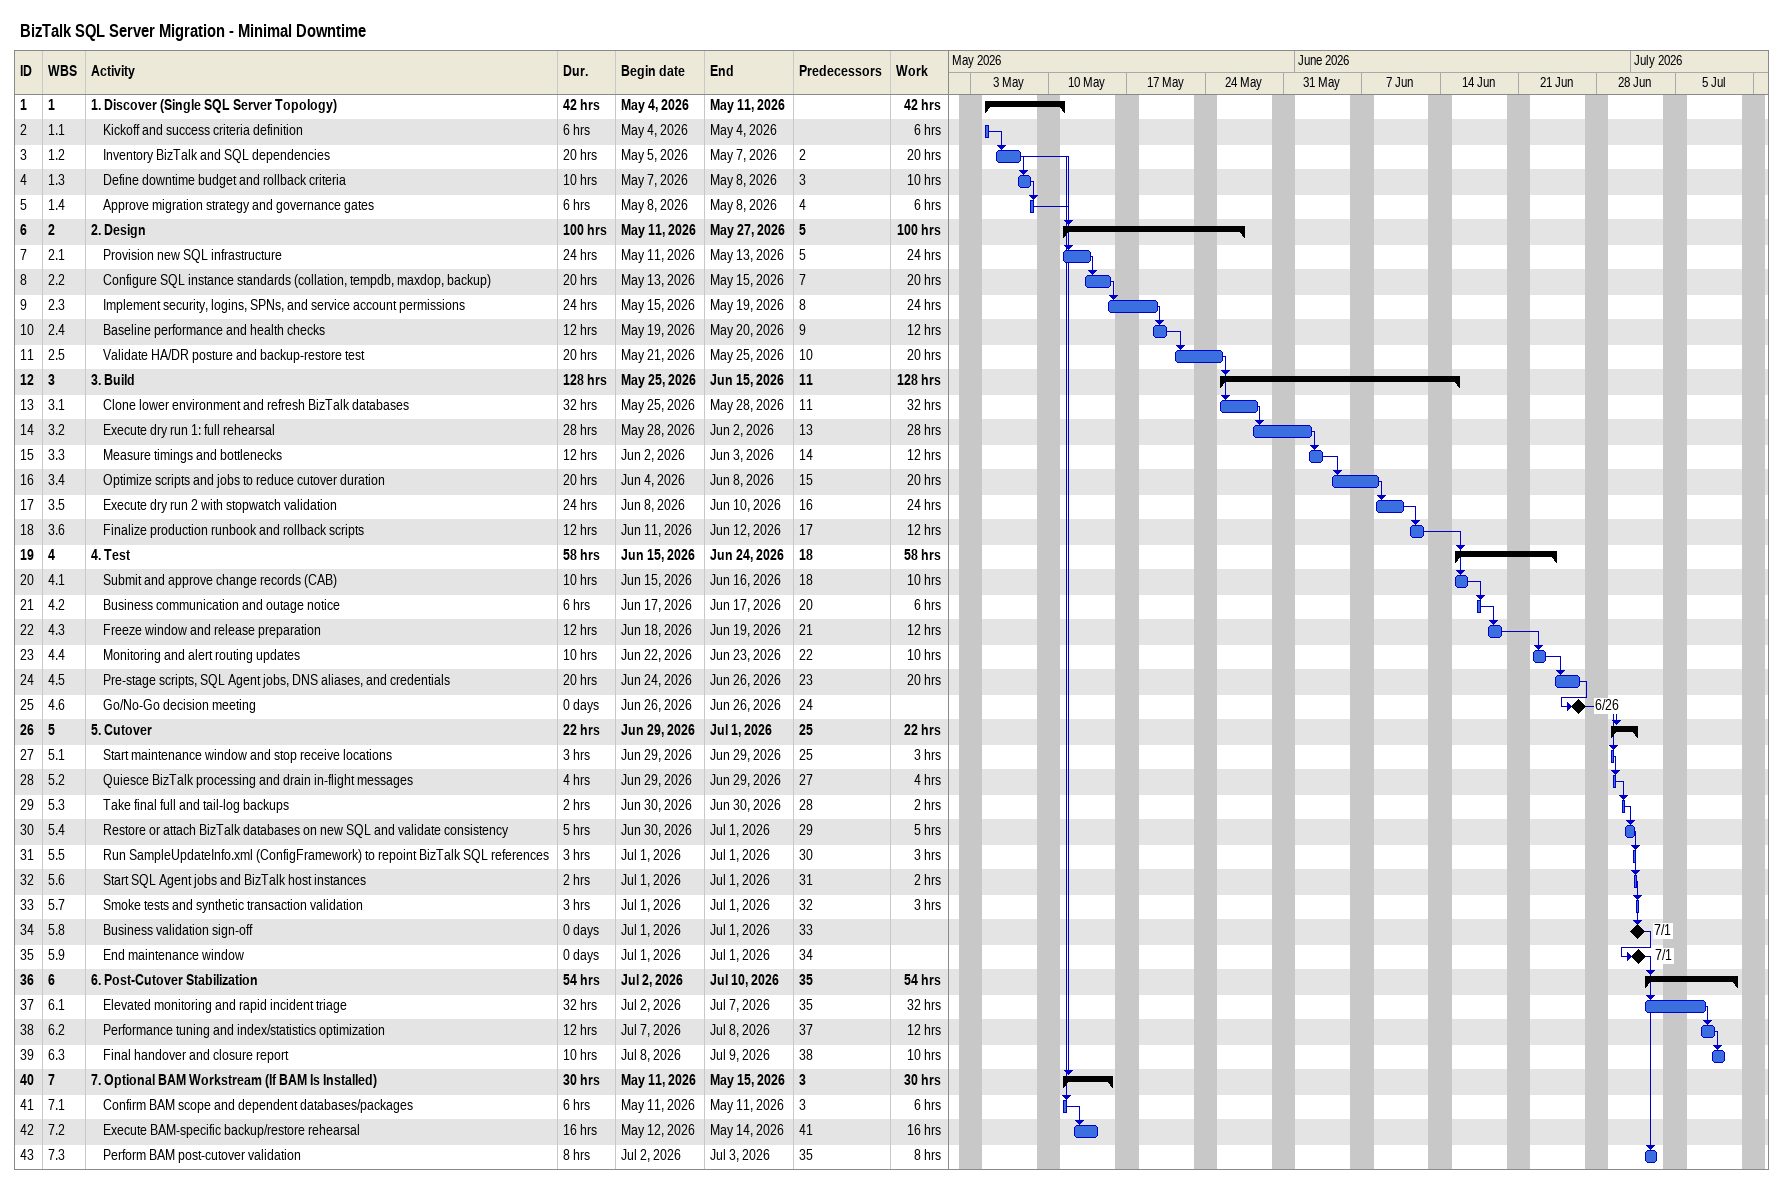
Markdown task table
BizTalk SQL Server Migration - Minimal Downtime

| ID | WBS | Task | Duration | Start | Finish | Predecessors | Work (h) |
|---|---|---|---|---|---|---|---|
| 1 | 1 | **1. Discover (Single SQL Server Topology)** | 42h | 2026-05-04 | 2026-05-11 |  | 42 |
| 2 | 1.1 | Kickoff and success criteria definition | 6h | 2026-05-04 | 2026-05-04 |  | 6 |
| 3 | 1.2 | Inventory BizTalk and SQL dependencies | 20h | 2026-05-05 | 2026-05-07 | 2 | 20 |
| 4 | 1.3 | Define downtime budget and rollback criteria | 10h | 2026-05-07 | 2026-05-08 | 3 | 10 |
| 5 | 1.4 | Approve migration strategy and governance gates | 6h | 2026-05-08 | 2026-05-08 | 4 | 6 |
| 6 | 2 | **2. Design** | 100h | 2026-05-11 | 2026-05-27 | 5 | 100 |
| 7 | 2.1 | Provision new SQL infrastructure | 24h | 2026-05-11 | 2026-05-13 | 5 | 24 |
| 8 | 2.2 | Configure SQL instance standards (collation, tempdb, maxdop, backup) | 20h | 2026-05-13 | 2026-05-15 | 7 | 20 |
| 9 | 2.3 | Implement security, logins, SPNs, and service account permissions | 24h | 2026-05-15 | 2026-05-19 | 8 | 24 |
| 10 | 2.4 | Baseline performance and health checks | 12h | 2026-05-19 | 2026-05-20 | 9 | 12 |
| 11 | 2.5 | Validate HA/DR posture and backup-restore test | 20h | 2026-05-21 | 2026-05-25 | 10 | 20 |
| 12 | 3 | **3. Build** | 128h | 2026-05-25 | 2026-06-15 | 11 | 128 |
| 13 | 3.1 | Clone lower environment and refresh BizTalk databases | 32h | 2026-05-25 | 2026-05-28 | 11 | 32 |
| 14 | 3.2 | Execute dry run 1: full rehearsal | 28h | 2026-05-28 | 2026-06-02 | 13 | 28 |
| 15 | 3.3 | Measure timings and bottlenecks | 12h | 2026-06-02 | 2026-06-03 | 14 | 12 |
| 16 | 3.4 | Optimize scripts and jobs to reduce cutover duration | 20h | 2026-06-04 | 2026-06-08 | 15 | 20 |
| 17 | 3.5 | Execute dry run 2 with stopwatch validation | 24h | 2026-06-08 | 2026-06-10 | 16 | 24 |
| 18 | 3.6 | Finalize production runbook and rollback scripts | 12h | 2026-06-11 | 2026-06-12 | 17 | 12 |
| 19 | 4 | **4. Test** | 58h | 2026-06-15 | 2026-06-24 | 18 | 58 |
| 20 | 4.1 | Submit and approve change records (CAB) | 10h | 2026-06-15 | 2026-06-16 | 18 | 10 |
| 21 | 4.2 | Business communication and outage notice | 6h | 2026-06-17 | 2026-06-17 | 20 | 6 |
| 22 | 4.3 | Freeze window and release preparation | 12h | 2026-06-18 | 2026-06-19 | 21 | 12 |
| 23 | 4.4 | Monitoring and alert routing updates | 10h | 2026-06-22 | 2026-06-23 | 22 | 10 |
| 24 | 4.5 | Pre-stage scripts, SQL Agent jobs, DNS aliases, and credentials | 20h | 2026-06-24 | 2026-06-26 | 23 | 20 |
| 25 | 4.6 | Go/No-Go decision meeting | 0d | 2026-06-26 | 2026-06-26 | 24 |  |
| 26 | 5 | **5. Cutover** | 22h | 2026-06-29 | 2026-07-01 | 25 | 22 |
| 27 | 5.1 | Start maintenance window and stop receive locations | 3h | 2026-06-29 | 2026-06-29 | 25 | 3 |
| 28 | 5.2 | Quiesce BizTalk processing and drain in-flight messages | 4h | 2026-06-29 | 2026-06-29 | 27 | 4 |
| 29 | 5.3 | Take final full and tail-log backups | 2h | 2026-06-30 | 2026-06-30 | 28 | 2 |
| 30 | 5.4 | Restore or attach BizTalk databases on new SQL and validate consistency | 5h | 2026-06-30 | 2026-07-01 | 29 | 5 |
| 31 | 5.5 | Run SampleUpdateInfo.xml (ConfigFramework) to repoint BizTalk SQL references | 3h | 2026-07-01 | 2026-07-01 | 30 | 3 |
| 32 | 5.6 | Start SQL Agent jobs and BizTalk host instances | 2h | 2026-07-01 | 2026-07-01 | 31 | 2 |
| 33 | 5.7 | Smoke tests and synthetic transaction validation | 3h | 2026-07-01 | 2026-07-01 | 32 | 3 |
| 34 | 5.8 | Business validation sign-off | 0d | 2026-07-01 | 2026-07-01 | 33 |  |
| 35 | 5.9 | End maintenance window | 0d | 2026-07-01 | 2026-07-01 | 34 |  |
| 36 | 6 | **6. Post-Cutover Stabilization** | 54h | 2026-07-02 | 2026-07-10 | 35 | 54 |
| 37 | 6.1 | Elevated monitoring and rapid incident triage | 32h | 2026-07-02 | 2026-07-07 | 35 | 32 |
| 38 | 6.2 | Performance tuning and index/statistics optimization | 12h | 2026-07-07 | 2026-07-08 | 37 | 12 |
| 39 | 6.3 | Final handover and closure report | 10h | 2026-07-08 | 2026-07-09 | 38 | 10 |
| 40 | 7 | **7. Optional BAM Workstream (If BAM Is Installed)** | 30h | 2026-05-11 | 2026-05-15 | 3 | 30 |
| 41 | 7.1 | Confirm BAM scope and dependent databases/packages | 6h | 2026-05-11 | 2026-05-11 | 3 | 6 |
| 42 | 7.2 | Execute BAM-specific backup/restore rehearsal | 16h | 2026-05-12 | 2026-05-14 | 41 | 16 |
| 43 | 7.3 | Perform BAM post-cutover validation | 8h | 2026-07-02 | 2026-07-03 | 35 | 8 |
